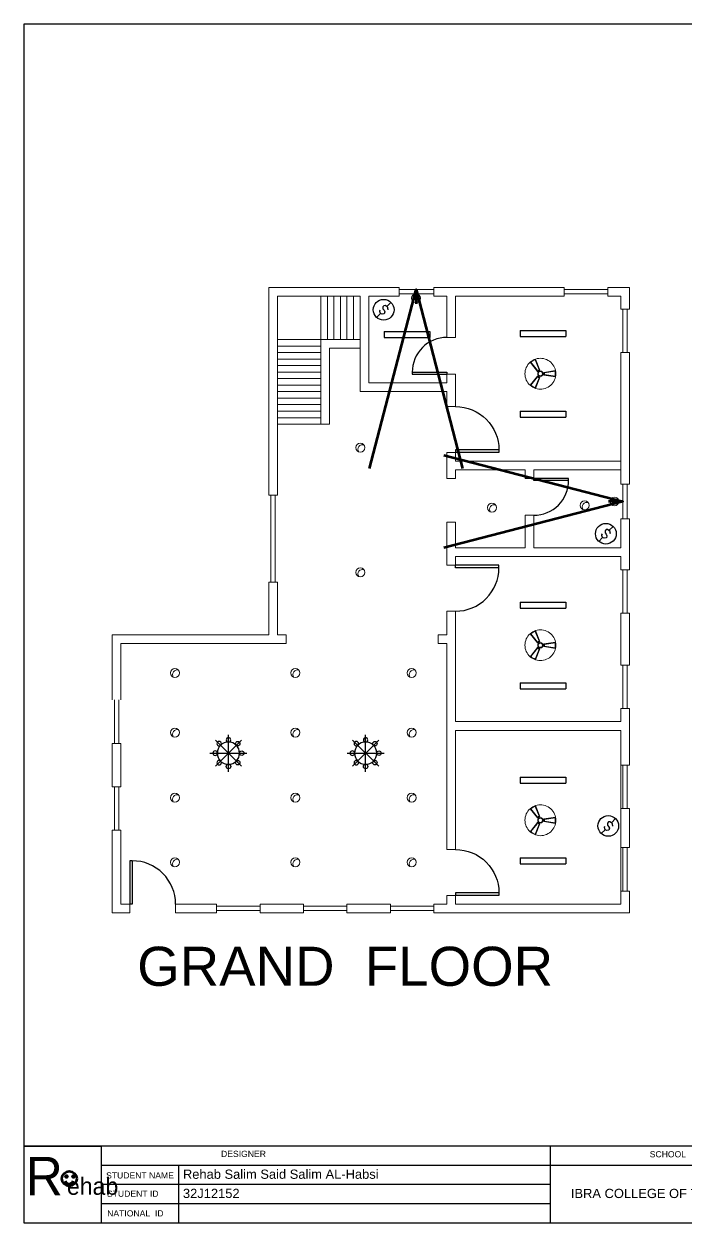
# Model space of a CAD drawing. Header units: inches. Extents: x -179 to 300, y 123 to 718.
# Drawn here: x 144.9 to 200.3, y 617.4 to 717.9 of the extents above; entities that cross this region are included whole.
import ezdxf

# ---------------------------------------------------------------- set-up
doc = ezdxf.new("R2010")
doc.units = ezdxf.units.IN
doc.header["$MEASUREMENT"] = 0
doc.linetypes.add('ACAD_ISO02W100', pattern=[15, 12, -3])
for name, color, linetype in [('EL_FITTINGS', 3, 'Continuous'), ('FUR', 6, 'Continuous'), ('Sanitry', 251, 'Continuous')]:
    doc.layers.add(name, color=color, linetype=linetype)
doc.styles.get("Standard").update_dxf_attribs({"font": 'arial.ttf'})
doc.dimstyles.get("Standard").update_dxf_attribs({"dimtxt": 0.18, "dimasz": 0.18, "dimexe": 0.18, "dimexo": 0.0625, "dimgap": 0.09, "dimtad": 0, "dimtih": 1, "dimtoh": 1, "dimdec": 4, "dimzin": 0, "dimdsep": 46, "dimtxsty": 'Standard', "dimcen": 0.09, "dimadec": 0, "dimazin": 0, "dimtfac": 1, "dimtdec": 4, "dimtofl": 0, "dimtmove": 0, "dimatfit": 3, "dimfxl": 1, "dimtolj": 1, "dimtzin": 0, "dimarcsym": 0})

# ---------------------------------------------------------------- blocks, each defined once
blk = doc.blocks.new('DESK4')
at = {"color": 0}
for p, q in [((0, 1), (-0.06, 1)), ((0, 0), (-0.06, 0))]:
    blk.add_line(p, q, dxfattribs=at)
blk.add_lwpolyline([(-0.06, 1), (-0.06, 0)], dxfattribs=at)
blk.add_lwpolyline([(1, 0, 0.414214), (0, 1), (0, 0)], format="xyb", dxfattribs=at)
blk = doc.blocks.new('Chandelier Light')
at = {"layer": 'EL_FITTINGS', "color": 1, "linetype": 'Continuous'}
for p, q in [((29.5, 29.5), (-29.5, -29.5)), ((-29.5, 29.5), (29.5, -29.5)), ((0, -41.7), (0, 41.7)), ((-41.7, 0), (41.7, 0))]:
    blk.add_line(p, q, dxfattribs=at)
at = {"layer": 'EL_FITTINGS', "color": 2, "linetype": 'Continuous', "extrusion": (0, 0, -1)}
for centre, major_axis in [((0, 30), (3.54, 3.54)), ((-30, 0), (-3.54, 3.54)), ((-30, 0), (-3.54, 3.54)), ((-21, 21.4), (0.05, 5)), ((-21, -21.4), (-5, -0.05))]:
    blk.add_ellipse(centre, major_axis=major_axis, ratio=1, start_param=0.785398, end_param=7.068583, dxfattribs=at)
at = {"layer": 'EL_FITTINGS', "color": 4, "linetype": 'Continuous', "extrusion": (0, 0, -1)}
blk.add_ellipse((0, 0), major_axis=(17.7, 17.7), ratio=1, start_param=0.785398, end_param=7.068583, dxfattribs=at)
at = {"layer": 'EL_FITTINGS', "color": 2, "linetype": 'Continuous'}
for centre, major_axis in [((21, 21.4), (-0.05, 5)), ((30, 0), (3.54, 3.54)), ((30, 0), (3.54, 3.54)), ((0, -30), (3.54, -3.54)), ((0, -30), (3.54, -3.54)), ((21, -21.4), (5, -0.05))]:
    blk.add_ellipse(centre, major_axis=major_axis, ratio=1, start_param=0.785398, end_param=7.068583, dxfattribs=at)
blk = doc.blocks.new('Flourescent Tube Light')
at = {"layer": 'EL_FITTINGS', "color": 1}
for p, q in [((-51.5, 6.8), (51.5, 6.8)), ((-51.5, 6.8), (-51.5, -6.8)), ((51.5, 6.8), (51.5, -6.8)), ((-51.5, -6.8), (51.5, -6.8))]:
    blk.add_line(p, q, dxfattribs=at)
blk = doc.blocks.new('Water Heater')
at = {"layer": 'EL_FITTINGS', "color": 1}
for p, q in [((30.5, 7.4), (39.9, 16.6)), ((16.1, -8.7), (7.5, -17.2))]:
    blk.add_line(p, q, dxfattribs=at)
for points in [[(33.1, 1.7), (32.8, 4.8), (30.5, 7.4), (27.1, 9.5), (23.9, 9.2), (21.9, 6.6), (21.9, 2), (24.2, -0.9), (25.9, -5), (24.8, -9.3), (19.8, -10.1), (16.1, -8.7), (14.7, -3.8), (14.7, -2.4), (15.5, -0.1)], [(33.1, 1.7), (32.6, -0.3)]]:
    blk.add_lwpolyline(points, dxfattribs=at)
blk.add_circle((23.4, 0), 23.4, dxfattribs=at)

msp = doc.modelspace()

# ---------------------------------------------------------------- hatches: boundary and pattern name
at = {"lineweight": 100, "true_color": 0x000000}
h = msp.add_hatch(color=18, dxfattribs=at)
h.dxf.hatch_style = 1
h.paths.add_polyline_path([(148.33942, 621.28979, 1), (148.50346, 621.28979, 1)])
h.paths.add_polyline_path([(149.08464, 621.28979, 1), (148.9206, 621.28979, 1)])

# ---------------------------------------------------------------- linework, layer by layer
at = {"color": 240, "true_color": 0xed1f24}
for p, q in [((144.85777, 617.38888), (144.85777, 717.88382)), ((144.85777, 617.38888), (144.85777, 717.88382)), ((144.85777, 717.88382), (299.89484, 717.88382)), ((299.89484, 623.83086), (144.85777, 623.83086)), ((299.89484, 622.22037), (151.33152, 622.22037)), ((157.80527, 622.22037), (157.80527, 617.38888)), ((188.91778, 620.60987), (151.33152, 620.60987)), ((188.91778, 618.99938), (151.33152, 618.99938)), ((299.89484, 617.38888), (144.85777, 617.38888)), ((299.89484, 617.38888), (144.85777, 617.38888))]:
    msp.add_line(p, q, dxfattribs=at)
at = {"color": 40, "lineweight": 0, "true_color": 0xf8d731}
for p, q in [((165.35498, 678.3789), (165.35498, 695.80517)), ((165.35498, 695.80517), (176.27366, 695.80517)), ((176.27366, 695.62319), (179.18531, 695.62319)), ((179.18531, 695.80517), (190.10399, 695.80517)), ((190.10399, 695.62319), (193.74355, 695.62319)), ((193.74355, 695.80517), (195.56333, 695.80517)), ((195.56333, 695.80517), (195.56333, 693.98539)), ((176.27366, 695.25924), (179.18531, 695.25924)), ((190.10399, 695.25924), (193.74355, 695.25924)), ((195.01739, 693.98539), (195.01739, 690.34583)), ((195.38135, 693.98539), (195.38135, 690.34583)), ((195.56333, 690.34583), (195.56333, 679.3263)), ((180.27717, 685.81734), (181.00509, 685.81734)), ((181.00509, 681.97484), (180.27717, 681.97484)), ((186.82838, 679.79111), (187.55629, 679.79111)), ((165.53695, 671.09978), (165.53695, 678.3789)), ((165.90091, 671.09978), (165.90091, 678.3789)), ((195.01739, 679.3263), (195.01739, 676.41465)), ((195.38135, 679.3263), (195.38135, 676.41465)), ((195.56333, 676.41465), (195.56333, 672.14803)), ((181.00509, 672.51198), (180.27717, 672.51198)), ((195.01739, 672.14803), (195.01739, 668.50847)), ((195.38135, 672.14803), (195.38135, 668.50847)), ((165.35498, 666.68869), (165.35498, 671.09978)), ((195.56333, 668.50847), (195.56333, 664.141)), ((152.25256, 666.68869), (165.35498, 666.68869)), ((152.25256, 661.22935), (152.25256, 666.68869)), ((195.01739, 664.141), (195.01739, 660.50144)), ((195.38135, 664.141), (195.38135, 660.50144)), ((152.43454, 657.58979), (152.43454, 661.22935)), ((152.79849, 657.58979), (152.79849, 661.22935)), ((195.56333, 660.50144), (195.56333, 655.77001)), ((152.25256, 653.95023), (152.25256, 657.58979)), ((152.43454, 650.31067), (152.43454, 653.95023)), ((152.79849, 650.31067), (152.79849, 653.95023)), ((195.56333, 652.13045), (195.56333, 648.85484)), ((152.25256, 643.3955), (152.25256, 650.31067)), ((181.00509, 648.69383), (180.27717, 648.69383)), ((195.56333, 645.21528), (195.56333, 643.3955)), ((180.27717, 644.85133), (181.00509, 644.85133)), ((153.70838, 643.3955), (152.25256, 643.3955)), ((153.70838, 644.12341), (153.70838, 643.3955)), ((157.55088, 644.12341), (157.55088, 643.3955)), ((160.9875, 643.3955), (157.55088, 643.3955)), ((164.62706, 643.94144), (160.9875, 643.94144)), ((164.62706, 643.57748), (160.9875, 643.57748)), ((168.26662, 643.3955), (164.62706, 643.3955)), ((171.90618, 643.94144), (168.26662, 643.94144)), ((171.90618, 643.57748), (168.26662, 643.57748)), ((175.54574, 643.3955), (171.90618, 643.3955)), ((179.18531, 643.94144), (175.54574, 643.94144)), ((179.18531, 643.57748), (175.54574, 643.57748)), ((195.56333, 643.3955), (179.18531, 643.3955))]:
    msp.add_line(p, q, dxfattribs=at)
at = {"color": 40, "linetype": 'ACAD_ISO02W100', "lineweight": 0, "true_color": 0xf8d731}
for p, q in [((176.27366, 695.07726), (176.27366, 695.80517)), ((179.18531, 695.07726), (179.18531, 695.80517)), ((190.10399, 695.07726), (190.10399, 695.80517)), ((193.74355, 695.07726), (193.74355, 695.80517)), ((194.83541, 693.98539), (195.56333, 693.98539)), ((180.27717, 691.6124), (181.00509, 691.6124)), ((194.83541, 690.34583), (195.56333, 690.34583)), ((180.27717, 688.52605), (181.00509, 688.52605)), ((165.35498, 678.3789), (166.08289, 678.3789)), ((194.83541, 679.3263), (195.56333, 679.3263)), ((187.55629, 676.70476), (186.82838, 676.70476)), ((194.83541, 676.41465), (195.56333, 676.41465)), ((194.83541, 672.14803), (195.56333, 672.14803)), ((165.35498, 671.09978), (166.08289, 671.09978)), ((181.00509, 668.66948), (180.27717, 668.66948)), ((194.83541, 668.50847), (195.56333, 668.50847)), ((194.83541, 664.141), (195.56333, 664.141)), ((194.83541, 660.50144), (195.56333, 660.50144)), ((152.98047, 657.58979), (152.25256, 657.58979)), ((194.83541, 655.77001), (195.56333, 655.77001)), ((195.01739, 655.77001), (195.01739, 652.13045)), ((195.38135, 655.77001), (195.38135, 652.13045)), ((152.98047, 653.95023), (152.25256, 653.95023)), ((194.83541, 652.13045), (195.56333, 652.13045)), ((152.98047, 650.31067), (152.25256, 650.31067)), ((194.83541, 648.85484), (195.56333, 648.85484)), ((195.01739, 648.85484), (195.01739, 645.21528)), ((195.38135, 648.85484), (195.38135, 645.21528)), ((194.83541, 645.21528), (195.56333, 645.21528)), ((160.9875, 644.12341), (160.9875, 643.3955)), ((164.62706, 644.12341), (164.62706, 643.3955)), ((168.26662, 644.12341), (168.26662, 643.3955)), ((171.90618, 644.12341), (171.90618, 643.3955)), ((175.54574, 644.12341), (175.54574, 643.3955)), ((179.18531, 644.12341), (179.18531, 643.3955))]:
    msp.add_line(p, q, dxfattribs=at)
at = {"lineweight": 0}
for p, q in [((166.08289, 695.07726), (166.08289, 691.4377)), ((172.99805, 695.07726), (166.08289, 695.07726)), ((169.72245, 695.07726), (169.72245, 684.34056)), ((170.26838, 695.07726), (170.26838, 691.4377)), ((170.81432, 695.07726), (170.81432, 691.4377)), ((171.36025, 695.07726), (171.36025, 691.4377)), ((171.90618, 695.07726), (171.90618, 691.4377)), ((172.45212, 695.07726), (172.45212, 691.4377)), ((173.72596, 695.07726), (176.27366, 695.07726)), ((173.72596, 695.07726), (173.72596, 687.79814)), ((173.72596, 695.07726), (173.72596, 687.79814)), ((179.18531, 695.07726), (180.27717, 695.07726)), ((180.27717, 695.07726), (180.27717, 691.6124)), ((181.00509, 695.07726), (190.10399, 695.07726)), ((181.00509, 695.07726), (181.00509, 691.6124)), ((193.74355, 695.07726), (194.83541, 695.07726)), ((194.83541, 695.07726), (194.83541, 693.98539)), ((166.08289, 691.4377), (166.08289, 682.70275)), ((172.99805, 691.4377), (166.08289, 691.4377)), ((169.72245, 690.89176), (166.08289, 690.89176)), ((172.99805, 690.70979), (170.45036, 690.70979)), ((170.45036, 690.70979), (170.45036, 684.34056)), ((169.72245, 690.34583), (166.08289, 690.34583)), ((169.72245, 689.7999), (166.08289, 689.7999)), ((194.83541, 690.34583), (194.83541, 680.51902)), ((169.72245, 689.25396), (166.08289, 689.25396)), ((169.72245, 688.70803), (166.08289, 688.70803)), ((180.27717, 688.70075), (180.27717, 687.79814)), ((181.00509, 688.52605), (181.00509, 685.81734)), ((169.72245, 688.16209), (166.08289, 688.16209)), ((169.72245, 687.61616), (166.08289, 687.61616)), ((173.72596, 687.79814), (180.27717, 687.79814)), ((169.72245, 687.07023), (166.08289, 687.07023)), ((169.72245, 686.52429), (166.08289, 686.52429)), ((172.99805, 687.07023), (180.27717, 687.07023)), ((180.27717, 687.07023), (180.27717, 685.81734)), ((169.72245, 685.97836), (166.08289, 685.97836)), ((169.72245, 685.43242), (166.08289, 685.43242)), ((169.72245, 684.88649), (166.08289, 684.88649)), ((170.0864, 684.34056), (166.08289, 684.34056)), ((170.45036, 684.34056), (166.08289, 684.34056)), ((166.08289, 682.70275), (166.08289, 678.3789)), ((180.27717, 681.97484), (180.27717, 681.24693)), ((181.00509, 682.19234), (181.00509, 681.24693)), ((180.27717, 679.79111), (180.27717, 681.24693)), ((181.00509, 681.24693), (194.83541, 681.24693)), ((181.00509, 680.51902), (186.82838, 680.51902)), ((181.00509, 679.79111), (181.00509, 680.51902)), ((186.82838, 680.51902), (186.82838, 679.79111)), ((187.55629, 680.51902), (187.55629, 679.61641)), ((187.55629, 680.51902), (194.83541, 680.51902)), ((186.82838, 676.70476), (186.82838, 673.96781)), ((187.55629, 676.70476), (187.55629, 673.96781)), ((194.83541, 676.41465), (194.83541, 673.96781)), ((180.27717, 673.2399), (180.27717, 674.69572)), ((186.82838, 673.96781), (181.00509, 673.96781)), ((194.83541, 673.96781), (187.55629, 673.96781)), ((180.27717, 673.2399), (180.27717, 672.51198)), ((194.83541, 673.2399), (181.00509, 673.2399)), ((181.00509, 673.2399), (181.00509, 672.29448)), ((194.83541, 673.2399), (194.83541, 672.14803)), ((166.08289, 671.09978), (166.08289, 666.68869)), ((180.27717, 668.66948), (180.27717, 666.68869)), ((181.00509, 668.66948), (181.00509, 659.40957)), ((194.83541, 668.50847), (194.83541, 664.141)), ((166.08289, 666.68869), (166.8108, 666.68869)), ((166.8108, 666.68869), (166.8108, 665.96078)), ((179.54926, 666.68869), (179.54926, 665.96078)), ((180.27717, 666.68869), (179.54926, 666.68869)), ((152.98047, 665.96078), (152.98047, 661.22935)), ((166.08289, 665.96078), (152.98047, 665.96078)), ((166.8108, 665.96078), (166.08289, 665.96078)), ((179.54926, 665.96078), (180.27717, 665.96078)), ((180.27717, 665.96078), (180.27717, 658.68166)), ((194.83541, 660.50144), (194.83541, 659.40957)), ((181.00509, 659.40957), (194.83541, 659.40957)), ((180.27717, 658.68166), (180.27717, 648.69383)), ((181.00509, 658.68166), (194.83541, 658.68166)), ((181.00509, 658.68166), (181.00509, 648.69383)), ((194.83541, 658.68166), (194.83541, 644.12341)), ((152.98047, 657.58979), (152.98047, 653.95023)), ((152.98047, 650.31067), (152.98047, 644.12341)), ((180.27717, 644.85133), (180.27717, 644.12341)), ((181.00509, 645.06883), (181.00509, 644.12341)), ((152.98047, 644.12341), (153.92588, 644.12341)), ((157.55088, 644.12341), (160.9875, 644.12341)), ((164.62706, 644.12341), (168.26662, 644.12341)), ((171.90618, 644.12341), (175.54574, 644.12341)), ((179.18531, 644.12341), (180.27717, 644.12341)), ((194.83541, 644.12341), (181.00509, 644.12341))]:
    msp.add_line(p, q, dxfattribs=at)
at = {"linetype": 'ACAD_ISO02W100', "lineweight": 0}
for p, q in [((172.99805, 687.07023), (172.99805, 695.07726)), ((194.83541, 680.51902), (194.83541, 679.3263)), ((181.00509, 676.143), (180.27717, 676.143)), ((180.27717, 674.69572), (180.27717, 676.143)), ((181.00509, 673.96781), (181.00509, 676.143))]:
    msp.add_line(p, q, dxfattribs=at)
at = {"color": 6, "linetype": 'ACAD_ISO02W100', "lineweight": 0}
msp.add_line((194.83541, 681.24693), (194.83541, 683.06671), dxfattribs=at)
at = {"color": 0, "lineweight": 0}
msp.add_line((181.00509, 679.79111), (180.27717, 679.79111), dxfattribs=at)
at = {"color": 240}
for p in [(188.91778, 623.83086), (188.91778, 620.60987)]:
    msp.add_line(p, (188.91778, 617.38888), dxfattribs=at)
at = {"color": 240, "true_color": 0xed1f24}
msp.add_lwpolyline([(144.85777, 623.83086), (151.33152, 623.83086), (151.33152, 617.38888), (144.85777, 617.38888)], close=True, dxfattribs=at)
at = {"color": 18, "lineweight": 100, "true_color": 0x000000}
for centre, radius in [((148.65172, 621.10853), 0.61719), ((148.42144, 621.28979), 0.08202), ((149.00262, 621.28979), 0.08202)]:
    msp.add_circle(centre, radius, dxfattribs=at)
msp.add_arc((148.65049, 621.00764), 0.3441, 194.0957776, 346.8635285, dxfattribs=at)
at = {"layer": 'Sanitry', "color": 1, "lineweight": 0, "ltscale": 0.1}
for p, q in [((177.94316, 695.16787), (177.42845, 694.65316)), ((177.94316, 694.65316), (177.42845, 695.16787)), ((194.56456, 677.61312), (194.04985, 678.12783)), ((194.04985, 677.61312), (194.56456, 678.12783))]:
    msp.add_line(p, q, dxfattribs=at)
at = {"layer": 'Sanitry', "color": 1, "lineweight": 0}
for points in [[(187.24217, 689.53275, -0.103776276), (187.70125, 689.7978), (188.05843, 688.88119), (187.85739, 688.76512)], [(187.31132, 689.52638, -0.084558374), (187.67219, 689.73473), (187.99629, 688.90301), (187.86956, 688.82985)], [(189.36663, 688.30619), (188.39423, 688.45517), (188.39423, 688.68731), (189.36663, 688.83629, -0.103776276)], [(189.32655, 688.36289), (188.44421, 688.49807), (188.44421, 688.64441), (189.32655, 688.77959, -0.084558374)], [(187.70125, 687.34468, -0.103776276), (187.24217, 687.60973), (187.85739, 688.37736), (188.05843, 688.26129)], [(187.67219, 687.40775, -0.084558374), (187.31132, 687.6161), (187.86956, 688.31263), (187.99629, 688.23946)], [(187.24217, 666.77653, -0.103776276), (187.70125, 667.04158), (188.05843, 666.12497), (187.85739, 666.0089)], [(187.31132, 666.77016, -0.084558374), (187.67219, 666.97852), (187.99629, 666.1468), (187.86956, 666.07363)], [(187.70125, 664.58846, -0.103776276), (187.24217, 664.85351), (187.85739, 665.62114), (188.05843, 665.50507)], [(187.67219, 664.65153, -0.084558374), (187.31132, 664.85988), (187.86956, 665.55642), (187.99629, 665.48325)], [(189.36663, 665.54997), (188.39423, 665.69895), (188.39423, 665.93109), (189.36663, 666.08007, -0.103776276)], [(189.32655, 665.60667), (188.44421, 665.74185), (188.44421, 665.88819), (189.32655, 666.02337, -0.084558374)], [(187.24217, 652.10599, -0.103776276), (187.70125, 652.37104), (188.05843, 651.45443), (187.85739, 651.33836)], [(187.31132, 652.09962, -0.084558374), (187.67219, 652.30797), (187.99629, 651.47626), (187.86956, 651.40309)], [(189.36663, 650.87943), (188.39423, 651.02841), (188.39423, 651.26055), (189.36663, 651.40953, -0.103776276)], [(189.32655, 650.93613), (188.44421, 651.07131), (188.44421, 651.21765), (189.32655, 651.35283, -0.084558374)], [(187.70125, 649.91792, -0.103776276), (187.24217, 650.18297), (187.85739, 650.9506), (188.05843, 650.83453)], [(187.67219, 649.98099, -0.084558374), (187.31132, 650.18934), (187.86956, 650.88587), (187.99629, 650.8127)]]:
    msp.add_lwpolyline(points, format="xyb", close=True, dxfattribs=at)
for points in [[(187.92854, 688.80619), (187.96448, 688.74394)], [(187.92854, 688.33629), (187.96448, 688.39854)], [(187.98728, 688.84011), (188.02323, 688.77786)], [(188.39423, 688.60516), (188.32235, 688.60516)], [(188.39423, 688.53732), (188.32235, 688.53732)], [(187.98728, 688.30237), (188.02323, 688.36462)], [(187.92854, 666.04997), (187.96448, 665.98772)], [(187.92854, 665.58007), (187.96448, 665.64232)], [(187.98728, 666.08389), (188.02323, 666.02164)], [(187.98728, 665.54615), (188.02323, 665.60841)], [(188.39423, 665.84894), (188.32235, 665.84894)], [(188.39423, 665.7811), (188.32235, 665.7811)], [(187.92854, 651.37943), (187.96448, 651.31718)], [(187.98728, 651.41335), (188.02323, 651.3511)], [(187.92854, 650.90953), (187.96448, 650.97178)], [(187.98728, 650.87561), (188.02323, 650.93786)], [(188.39423, 651.1784), (188.32235, 651.1784)], [(188.39423, 651.11056), (188.32235, 651.11056)]]:
    msp.add_lwpolyline(points, dxfattribs=at)
at = {"layer": 'Sanitry', "color": 1, "lineweight": 0, "ltscale": 0.1}
for centre in [(177.68581, 694.91051), (194.3072, 677.87048)]:
    msp.add_circle(centre, 0.36396, dxfattribs=at)
at = {"layer": 'Sanitry', "color": 1, "lineweight": 0}
for centre, radius in [((188.10335, 688.57124), 0.22161), ((188.10335, 688.57124), 0.17524), ((173.0267, 682.37689), 0.37919), ((184.04788, 677.3489), 0.37919), ((191.80464, 677.54018), 0.37919), ((173.0267, 671.91747), 0.37919), ((188.10335, 665.81502), 0.22161), ((188.10335, 665.81502), 0.17524), ((157.4947, 663.49503), 0.37919), ((167.58252, 663.49503), 0.37919), ((177.32771, 663.49503), 0.37919), ((157.4947, 658.49557), 0.37919), ((167.58252, 658.49557), 0.37919), ((177.32771, 658.49557), 0.37919), ((157.4947, 653.03562), 0.37919), ((167.58252, 653.03562), 0.37919), ((177.32771, 653.03562), 0.37919), ((188.10335, 651.14448), 0.22161), ((188.10335, 651.14448), 0.17524), ((157.4947, 647.62543), 0.37919), ((167.58252, 647.62543), 0.37919), ((177.32771, 647.62543), 0.37919)]:
    msp.add_circle(centre, radius, dxfattribs=at)
at = {"layer": 'Sanitry', "color": 1, "lineweight": 0, "ltscale": 25}
for centre, start, end in [((188.10335, 688.57124), 131.849469, 228.150531), ((188.10335, 688.57124), 11.849469, 108.150531), ((188.10335, 688.57124), 251.849469, 348.150531), ((188.10335, 665.81502), 131.849469, 228.150531), ((188.10335, 665.81502), 11.849469, 108.150531), ((188.10335, 665.81502), 251.849469, 348.150531), ((188.10335, 651.14448), 11.849469, 108.150531), ((188.10335, 651.14448), 131.849469, 228.150531), ((188.10335, 651.14448), 251.849469, 348.150531)]:
    msp.add_arc(centre, 1.29079, start, end, dxfattribs=at)
at = {"layer": 'Sanitry', "lineweight": 0}
for centre in [(173.20296, 682.2431), (184.22414, 677.21511), (191.9809, 677.40639), (173.20296, 671.78368), (157.67096, 663.36125), (167.75878, 663.36125), (177.50397, 663.36125), (157.67096, 658.36178), (167.75878, 658.36178), (177.50397, 658.36178), (157.67096, 652.90183), (167.75878, 652.90183), (177.50397, 652.90183), (157.67096, 647.49165), (167.75878, 647.49165), (177.50397, 647.49165)]:
    msp.add_arc(centre, 0.37919, 69.7641556, 215.834916, dxfattribs=at)

# ---------------------------------------------------------------- block references
at = {"layer": 'FUR', "color": 40, "lineweight": 0, "true_color": 0xf8d731}
for p, xscale, yscale, zscale, rotation in [((180.27717, 688.70075), 2.911648249099812, 2.911648249099812, 2.911648249099812, 90), ((181.00509, 682.19234), -3.62500159324019, 3.62500159324019, 3.62500159324019, 270), ((187.55629, 679.61641), 2.911648249099812, 2.911648249099812, 2.911648249099812, 270), ((181.00509, 672.29448), 3.62500159324019, 3.62500159324019, 3.62500159324019, 270), ((181.00509, 645.06883), -3.62500159324019, 3.62500159324019, 3.62500159324019, 270)]:
    msp.add_blockref('DESK4', p, dxfattribs=dict(at, xscale=xscale, yscale=yscale, zscale=zscale, rotation=rotation))
at = {"layer": 'FUR', "color": 40, "lineweight": 0, "true_color": 0xf8d731, "xscale": 3.62500159324019, "yscale": 3.62500159324019, "zscale": 3.62500159324019}
msp.add_blockref('DESK4', (153.92588, 644.12341), dxfattribs=at)
at = {"layer": 'Sanitry', "lineweight": 0, "xscale": 0.037150372106726, "yscale": 0.037150372106726, "zscale": 0.037150372106726}
for name, p in [('Water Heater', (174.10688, 693.93265)), ('Flourescent Tube Light', (176.92878, 691.85082)), ('Flourescent Tube Light', (188.30866, 691.93573)), ('Flourescent Tube Light', (188.30866, 685.17877)), ('Water Heater', (192.71448, 675.16085)), ('Flourescent Tube Light', (188.30866, 669.17952)), ('Flourescent Tube Light', (188.30866, 662.42255)), ('Chandelier Light', (161.97922, 656.76713)), ('Chandelier Light', (173.46625, 656.76713)), ('Flourescent Tube Light', (188.30866, 654.50897)), ('Water Heater', (192.91862, 650.6678)), ('Flourescent Tube Light', (188.30866, 647.75201))]:
    msp.add_blockref(name, p, dxfattribs=at)

# ---------------------------------------------------------------- texts
at = {"color": 18, "true_color": 0x000000}
for s, height, p in [('DESIGNER', 0.515359, (161.35815, 622.92808)), ('SCHOOL', 0.515359, (197.25886, 622.89799)), ('STUDENT NAME', 0.5153587, (151.73124, 621.12282)), ('STUDENT ID', 0.515359, (151.80516, 619.58619)), ('NATIONAL  ID', 0.5153587, (151.82363, 617.93876))]:
    msp.add_text(s, height=height, dxfattribs=at).set_placement(p)
at = {"color": 3}
for s, p in [('Rehab Salim Said Salim AL-Habsi', (158.16833, 621.09479)), ('32J12152', (158.16833, 619.48429)), ('IBRA COLLEGE OF TECHNOLOGY', (190.65683, 619.48083))]:
    msp.add_text(s, height=0.773038, dxfattribs=at).set_placement(p)
at = {"lineweight": 0, "attachment_point": 1}
for s, width, insert, char_height in [('GRAND  FLOOR', 44.0623594, (154.33809, 640.545), 3.2756043), ('{\\fBlackadder ITC|b0|i0|c0|p82;ehab}', 2.1558242, (148.44939, 621.20106), 1.4471532)]:
    msp.add_mtext_dynamic_manual_height_columns(s, width=width, gutter_width=1, heights=[0], dxfattribs=dict(at, insert=insert, char_height=char_height))
at = {"color": 5, "lineweight": 0, "insert": (145.00949, 622.93025), "char_height": 3.2103233, "attachment_point": 1}
msp.add_mtext_dynamic_manual_height_columns('{\\fBlackadder ITC|b0|i0|c0|p82;R}', width=2.1558242, gutter_width=1, heights=[0], dxfattribs=at)

# ---------------------------------------------------------------- leaders
at = {"layer": 'Sanitry', "color": 1, "lineweight": 0}
for points in [[(177.68581, 695.6207), (177.68581, 694.41531)], [(195.01739, 677.87048), (193.812, 677.87048)]]:
    msp.add_leader(points, dimstyle='Standard', override={"dimasz": 15, "dimgap": 10, "dimtad": 0, "dimldrblk": 'Open30', "dimlwd": 65533}, dxfattribs=at)

doc.saveas('drawing.dxf')
